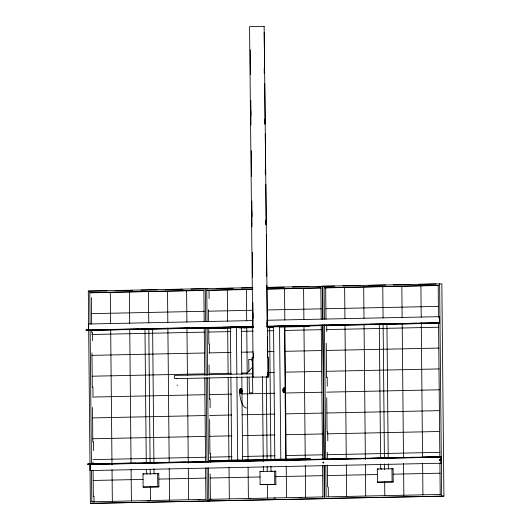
<?xml version="1.0" encoding="UTF-8"?>
<svg xmlns="http://www.w3.org/2000/svg" width="530" height="530" viewBox="0 0 530 530"><rect width="100%" height="100%" fill="white"/><g stroke="black" fill="none" stroke-linecap="round" stroke-linejoin="round"><path stroke-width="0.79" d="M267.796 374.306L267.782 372.954M267.776 372.954L267.822 375.2M267.908 374.597L267.908 375.194L267.875 373.378M268.577 361.036L268.558 359.691M268.617 373.676L268.63 375.187L268.703 373.564L268.723 375.187L268.71 374.584M267.782 373.862L267.882 374.352L267.895 373.57M90.339 467.102L90.345 467.91M439.628 320.04L439.708 319.345L439.105 319.087M246.477 373.908L252.393 367.29L252.764 392.816L249.405 392.889L249.08 377.386M440.761 460.683L441.145 460.119L440.748 459.576M245.45 460.225L246.655 460.212L245.489 460.232M176.907 385.158L177.477 385.144M176.523 378.619L176.901 378.612M177.199 378.606L177.358 378.599M264.139 26.5L267.915 377.009L267.769 372.842M90.372 503.374L326.593 498.598L90.372 503.374L88.318 291.096L252.273 287.657M267.1 287.346L334.748 286.107M324.36 465.426L324.678 498.465L443.908 496.14L441.854 283.861L322.624 286.187L322.949 319.226M107.034 290.877L88.318 291.096M115.268 290.705L132.573 290.341M140.814 290.168L157.291 289.824M165.526 289.652L182.83 289.287M191.072 289.115L207.548 288.77L205.309 288.645L205.633 321.683M216.611 288.578L233.087 288.234M241.322 288.062L252.863 287.823M266.868 287.525L284.166 287.167M292.408 286.995L308.884 286.644M317.947 286.458L324.539 286.319M342.99 285.935L360.287 285.571M368.529 285.398L385.827 285.034M393.247 284.882L410.545 284.517M418.786 284.345L436.084 283.981M90.087 324.042L89.782 292.626L203.878 290.235L204.182 321.65M207.078 321.591L206.773 290.175L252.247 289.221M267.127 288.91L320.869 287.783L321.173 319.199M324.393 319.133L324.088 287.717L438.184 285.332L438.495 317.569M91.379 292.798L204.083 290.433M208.369 290.347L252.737 289.413M267.041 289.115L321.074 287.982M438.767 285.491L325.685 287.889L325.983 319.166M91.577 313.647L204.282 311.289M208.568 311.196L252.936 310.269M267.239 309.97L321.273 308.838M325.884 308.738L438.588 306.38M210.834 327.944L86.099 330.369L86.092 329.958L88.411 330.091L88.351 324.009L252.903 320.577M266.795 320.272L439.608 316.662L439.675 323.154L308.321 325.904M86.092 329.958L252.976 326.467M267.021 326.169L439.516 322.737L439.608 316.662M90.888 330.044L113.195 329.574M116.494 329.508L138.8 329.037M141.278 328.984L164.413 328.501M166.89 328.448L189.197 327.984M192.503 327.911L213.981 327.46M223.07 327.275L239.593 326.924M247.855 326.752L252.81 326.652M273.46 326.215L290.811 325.851M299.072 325.678L315.595 325.334M318.073 325.281L341.207 324.797M343.685 324.744L366.813 324.261M369.291 324.208L391.597 323.744M394.903 323.671L417.209 323.207M419.687 323.154L439.516 322.737M86.099 330.369L253.141 326.858M267.021 326.579L439.675 323.154M220.314 327.931L226.058 327.812M245.761 327.401L251.511 327.282M270.393 326.884L273.672 326.811M295.839 326.348L302.405 326.215M210.456 327.944L207.985 327.805L207.992 328.209L253.141 327.262M267.1 326.97L304.041 326.202L308.977 326.48L308.977 326.076L304.041 325.791L304.041 326.202M230.987 328.116L207.992 328.209M239.196 327.944L253.154 327.653M267.113 327.354L273.679 327.222M280.244 327.083L308.977 326.48M91.776 334.503L204.481 332.138M208.774 332.052L230.894 331.588M241.223 331.369L253.141 331.118M267.445 330.819L273.798 330.687M284.921 330.455L321.471 329.686M326.089 329.594L438.787 327.229M91.981 355.352L204.686 352.993M208.972 352.9L231.093 352.437M241.422 352.225L253.34 351.973M267.643 351.675L274.003 351.542M285.127 351.304L321.677 350.542M326.288 350.443L438.992 348.084M252.174 359.996L252.287 357.558L252.492 377.029L174.615 378.658L174.549 375.412L252.426 373.789M252.956 357.551L252.148 357.558M267.749 357.425L268.564 357.419L268.624 376.89L268.564 359.883M92.18 376.207L204.885 373.842M209.171 373.756L231.292 373.292M241.627 373.074L247.185 372.954L246.748 327.242M268.644 372.51L274.202 372.391M285.325 372.159L321.876 371.391M326.487 371.298L439.191 368.933M267.955 376.896L268.763 376.89M267.332 377.016L267.392 372.875M92.386 397.056L205.09 394.698M209.376 394.605L231.497 394.141M241.826 393.929L274.407 393.247M285.531 393.008L322.081 392.246M326.692 392.147L439.397 389.788M92.584 417.912L205.289 415.546M209.575 415.46L231.696 414.997M242.031 414.778L274.606 414.096M285.73 413.864L322.28 413.095M326.891 413.002L439.595 410.637M92.79 438.76L205.494 436.402M209.781 436.309L231.901 435.845M242.23 435.633L274.805 434.951M285.935 434.713L322.485 433.951M327.096 433.851L439.801 431.493M92.989 459.616L205.693 457.251M209.979 457.165L232.1 456.701M242.429 456.482L275.01 455.8M286.134 455.568L322.684 454.8M327.295 454.707L439.999 452.342M209.582 460.676L305.638 458.662L310.573 458.947L310.573 459.351L305.638 459.066L209.589 461.08L209.582 460.676L212.053 460.815M240.15 460.305L231.676 460.285L230.868 376.843M306.466 459.033L310.573 458.947M87.821 463.942L441.066 456.734L441.126 463.227L90.199 470.567L90.14 464.479L87.828 464.353L87.821 463.942L90.292 464.088L90.199 470.567M221.09 461.226L236.691 460.895M246.543 460.689L262.138 460.365M271.989 460.159L286.77 459.848M297.443 459.623L308.93 459.384M93.598 464.015L110.147 463.671M119.243 463.478L135.793 463.134M144.067 462.962L160.61 462.61M169.713 462.418L185.427 462.094M194.53 461.902L211.079 461.557M221.003 461.345L236.724 461.02M245.821 460.828L262.37 460.484M271.473 460.292L287.187 459.96M297.118 459.755L312.832 459.424M321.107 459.252L337.656 458.9M346.752 458.715L362.474 458.384M371.57 458.192L388.119 457.847M397.222 457.655L413.764 457.31M422.867 457.118L441.066 456.734M87.828 464.353L438.601 456.999L440.914 457.132L441.126 463.227M90.14 464.479L440.914 457.132M143.001 473.913L158.775 473.668L158.901 486.825L143.126 487.07L143.001 473.913L144.12 473.972M259.991 471.462L275.766 471.216L275.892 484.374L260.124 484.619L259.991 471.462L261.111 471.528M377.307 469.004L393.081 468.758L393.207 481.916L377.44 482.161L377.307 469.004L378.427 469.07M93.194 480.465L143.12 479.418M159.013 479.087L205.892 478.106M210.185 478.014L260.111 476.967M275.209 476.656L322.889 475.655M327.5 475.556L377.426 474.509M393.32 474.178L440.198 473.197M143.126 487.07L158.901 486.825M260.124 484.619L275.892 484.374M377.44 482.161L393.207 481.916M91.498 470.362L91.803 501.777L206.097 499.373M208.495 467.91L208.794 499.326L323.095 496.921M440.41 494.464L326.109 496.868L325.804 465.453M147.784 500.777L149.434 500.744M198.213 499.724L199.87 499.691M249.06 498.657L250.716 498.624M273.864 498.14L275.52 498.101M299.496 497.604L301.153 497.564M324.678 498.465L443.908 496.14M272.142 326.758C270.651 326.818 273.877 326.725 272.301 326.791M301.974 326.54C300.384 326.599 303.716 326.506 302.127 326.566M272.148 327.162C270.658 327.222 273.884 327.129 272.307 327.195M244.376 327.745C242.879 327.805 246.132 327.712 244.535 327.779M219.519 460.762C217.929 460.822 221.282 460.729 219.678 460.795M303.571 459.404C301.981 459.47 305.313 459.377 303.723 459.437M273.745 460.033C272.162 460.093 275.487 460 273.904 460.067M246.132 460.643L246.655 460.623L246.132 460.61M264.245 26.5L249.55 26.652L253.221 377.161L267.915 377.009M252.492 377.029L253.3 377.022L252.346 377.029M324.088 287.717L326.321 287.85M206.773 290.175L209.012 290.301L209.092 298.569M89.782 292.626L92.015 292.752M279.317 326.321L282.006 326.447M276.375 326.566L273.533 326.434L274.818 459.444L280.82 459.318L279.535 326.308M236.168 327.162L239.686 327.335M88.351 324.009L88.556 329.693M393.081 468.758L391.962 468.699L392.087 481.85M381.792 468.997L380.673 468.931L380.626 463.988M209.589 461.08L212.053 461.219M275.766 471.216L274.646 471.157L274.772 484.307M272.128 471.296L271.015 471.23L270.962 466.287M158.775 473.668L157.655 473.608L157.781 486.759M155.138 473.747L154.025 473.681L153.972 468.739M147.486 473.906L146.366 473.84L146.326 469.719M208.794 499.326L211.033 499.452M209.602 501.049L207.362 500.923L207.044 467.884M91.803 501.777L94.042 501.903L93.982 496.12M267.809 373.604L267.882 374.147M252.101 361.003L252.061 359.373L248.702 359.439L248.954 371.682M268.471 359.698L268.485 361.215L268.577 360.764M267.895 373.683L267.822 374.79M268.478 359.83L268.571 360.214M268.478 360.976L268.564 360.592M267.65 351.834C267.405 348.449 267.637 355.703 267.564 352.099M267.643 352.192L267.657 353.066L267.657 352.112M267.65 351.569L267.637 350.959L267.637 351.642M264.205 32.29L264.636 73.624M264.742 83.541L265.166 124.047M265.265 133.971L265.689 174.476M265.795 184.394L266.219 224.899M266.325 234.823L266.756 276.156M266.848 285.246L267.286 326.579M267.385 336.504L267.604 357.167M264.205 68.668L264.258 73.624M264.735 119.091L264.788 124.053M265.265 169.52L265.318 174.476M265.788 219.943L265.841 224.906M266.325 271.201L266.378 276.156M266.855 321.624L266.908 326.586M250.266 49.793L250.418 64.673M250.796 100.223L250.955 115.931M251.319 150.646L251.485 166.354M251.849 201.075L252.015 216.783M252.386 252.326L252.545 267.206M252.916 302.756L253.082 318.464M253.439 353.179L253.492 358.141M250.266 59.718L250.425 74.597M250.796 110.147L250.955 125.027M251.326 160.57L251.492 176.278M251.849 211L252.015 226.701M252.386 262.251L252.545 277.13M252.916 312.68L253.075 327.56M439.615 283.735L441.669 496.014M438.555 323.353L439.847 457.277M439.907 463.068L440.205 494.477M438.595 456.595L438.601 456.999M437.204 322.604L437.204 323.015M420.906 285.895L421.211 317.172M421.264 322.783L422.562 457.522M422.622 463.134L422.927 494.834M401.833 286.293L402.137 317.569M402.19 323.187L403.496 457.92M403.549 463.538L403.853 495.232M386.926 323.737L388.232 458.887M388.278 463.829L388.331 468.772M382.766 286.69L383.071 317.974M383.13 324.386L384.422 458.324M384.482 463.935L384.535 469.547M384.654 481.724L384.787 495.63M379.275 323.896L380.573 458.218M363.693 287.094L363.997 318.371M364.057 324.784L365.362 459.523M365.408 464.333L365.713 496.027M344.626 287.492L344.931 318.769M344.984 324.386L346.275 458.317M346.342 464.737L346.647 496.431M326.685 325.049L326.745 331.661M327.189 377.128L327.275 386.224M327.712 431.692L327.805 440.781M328.249 487.077L328.342 496.173M326.215 343.228L326.553 377.711M326.745 397.765L327.076 432.248M327.275 452.302L327.341 459.517M327.394 465.128L327.606 487.01M324.446 324.916L325.745 458.841M323.002 325.009L324.3 459.642M322.3 286.193L322.624 319.232M322.677 325.016L323.982 459.649M324.035 465.433L324.353 498.472M321.226 324.989L322.525 458.907M322.591 465.525L322.889 496.935M305.638 458.662L305.638 459.066M303.591 288.353L303.895 319.63M303.955 326.043L305.247 459.98M305.306 465.592L305.611 497.292M284.524 288.751L284.822 320.027M284.888 326.447L286.187 461.179M286.233 465.996L286.538 497.69M284.471 326.586L285.763 459.603M269.618 327.017L270.903 459.695M266.298 376.565L267.1 459.974M267.166 466.393L267.213 471.203M267.339 484.182L267.471 498.087M262.443 376.618L263.264 461.504M263.311 466.446L263.364 471.389M252.3 360.539C252.306 362.964 252.273 358.121 252.287 360.539M246.384 289.546L246.682 320.829M247.225 376.969L248.04 461.179M248.1 467.592L248.398 498.485M241.329 327.427L241.786 374.525M241.812 377.002L242.614 460.444M236.85 374.24L236.393 327.149L230.391 327.275L230.848 374.365M236.87 376.717L237.678 460.159M227.31 289.95L227.615 321.226M227.675 327.639L228.119 373.358M228.158 377.367L228.973 461.577M229.026 467.195L229.331 498.889M209.529 344.036L209.615 353.132M210.059 398.6L210.145 407.696M210.582 453.163L210.668 462.253M208.555 309.593L208.668 321.624M208.734 328.037L208.886 344.083M209.092 364.932L209.191 375.359M209.211 377.764L209.423 399.421M209.615 419.468L209.946 453.952M210.145 474.005L210.39 499.286M207.144 328.202L207.594 375.326M207.621 377.804L208.436 462.127M205.686 327.46L206.15 375.373M206.177 377.85L206.985 462.1M204.235 327.441L204.699 375.386M204.726 377.863L205.541 462.186M205.6 467.977L205.898 499.386M186.6 290.804L186.904 322.081M186.964 328.494L187.421 375.816M187.448 378.221L188.269 463.233M188.316 468.043L188.62 499.737M167.526 291.202L167.831 322.478M167.884 328.09L169.183 462.027M169.242 468.447L169.547 500.141M152.62 328.64L153.919 462.968M148.46 291.599L148.764 322.876M148.817 328.494L150.116 463.227M150.182 469.646L150.228 474.456M150.348 486.633L150.48 500.539M144.968 328.805L146.267 463.127M129.386 291.997L129.691 323.28M129.751 329.693L131.049 463.631M131.102 469.242L131.407 500.936M110.32 292.401L110.624 323.678M110.684 330.091L111.989 464.83M112.035 469.64L112.34 501.34M92.399 332.436L92.478 340.704M92.929 386.999L93.015 396.089M93.459 441.556L93.545 450.652M91.425 297.608L91.677 324.075M91.73 329.686L91.763 332.893M91.955 352.947L92.293 387.43M92.485 407.484L92.816 441.967M93.015 462.021L93.028 463.624M93.088 470.037L93.346 496.829M90.153 330.654L91.438 463.75M268.703 374.167L268.703 373.802M246.503 407.987A17.861 6.784 88.8 0 1 239.534 389.749M284.226 392.405A2.431 0.927 88.8 0 1 282.821 390.219A2.431 0.927 88.8 0 1 284.186 388.192M283.318 391.398A1.623 0.616 88.8 0 1 283.298 389.1M283.888 388.715A1.623 0.616 88.8 0 1 284.358 390.524A1.623 0.616 88.8 0 1 283.762 391.895M241.269 392.876A2.431 0.927 88.8 0 1 239.712 391.697A2.431 0.927 88.8 0 1 240.819 388.781M240.309 392.505A1.623 0.616 88.8 0 1 240.077 391.895M240.275 389.696A1.623 0.616 88.8 0 1 241.13 390.338A1.623 0.616 88.8 0 1 240.925 392.538M322.883 462.412C323.585 464.704 324.552 460.755 322.883 462.412M439.317 459.974C440.026 462.259 440.993 458.317 439.317 459.974M217.446 328.315L218.605 328.308L217.446 328.315M273.261 459.642L274.421 459.636L273.261 459.642M303.081 459.013L303.081 459.013M283.57 389A2.431 0.927 88.8 0 0 284.405 392.697A2.431 0.927 88.8 0 0 285.173 389.093A2.431 0.927 88.8 0 0 283.57 389M283.835 389.417A1.623 0.616 88.8 0 0 284.398 391.882A1.623 0.616 88.8 0 0 284.908 389.477A1.623 0.616 88.8 0 0 283.835 389.417M240.421 389.841A2.431 0.927 88.8 0 0 241.263 393.538A2.431 0.927 88.8 0 0 242.024 389.934A2.431 0.927 88.8 0 0 240.421 389.841M240.693 390.259A1.623 0.616 88.8 0 0 241.249 392.723A1.623 0.616 88.8 0 0 241.766 390.325A1.623 0.616 88.8 0 0 240.693 390.259"/></g></svg>
